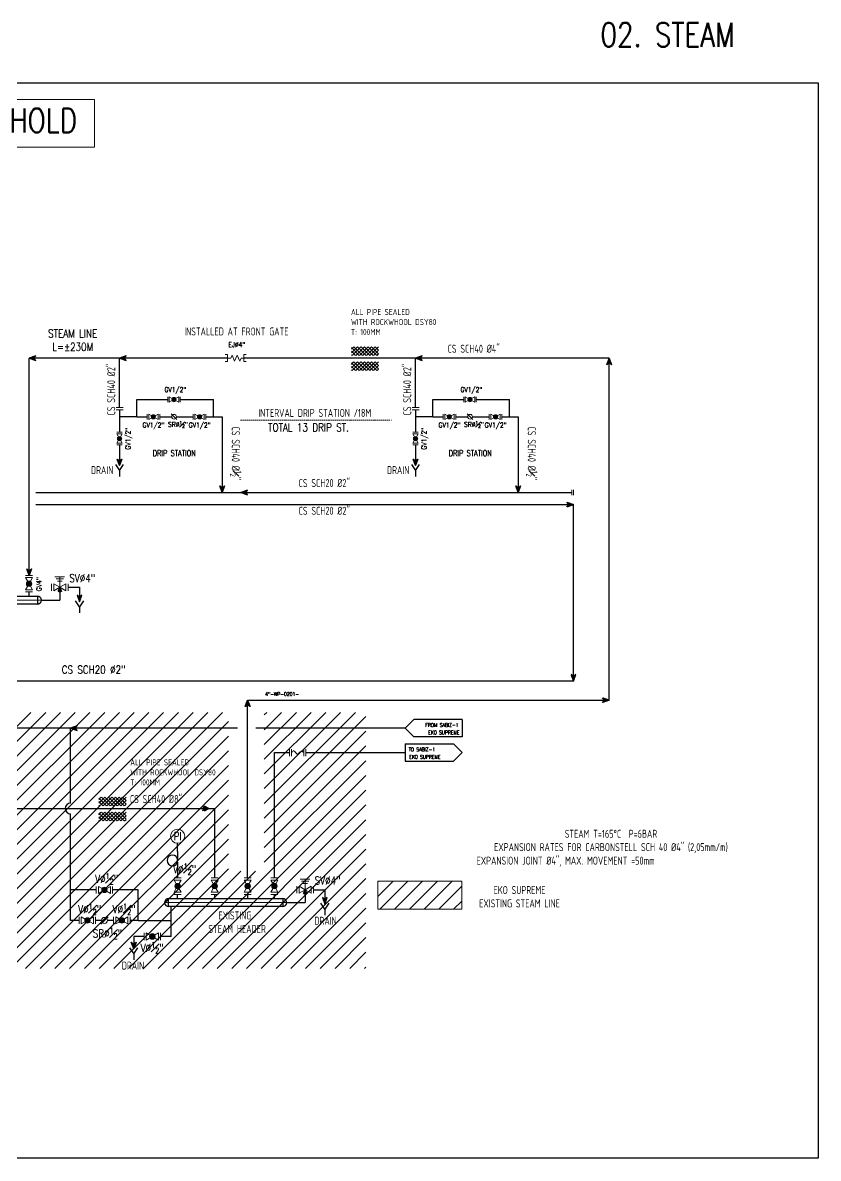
# Model space of a CAD drawing. Extents: x -29512 to 147477, y -5232 to 39709.
# Drawn here: x 138923 to 139165.3, y 8942.2 to 9288.1 of the extents above; entities that cross this region are included whole.
import ezdxf
from ezdxf.enums import TextEntityAlignment as Align

# ---------------------------------------------------------------- set-up
doc = ezdxf.new("R2010")
doc.units = 0
doc.linetypes.add('CENTER', pattern=[2, 1.25, -0.25, 0.25, -0.25])
doc.linetypes.add('DOTTED', pattern=[0.25, 0, -0.25])
doc.layers.get('0').update_dxf_attribs({"linetype": 'CONTINUOUS'})
doc.layers.get('DEFPOINTS').update_dxf_attribs({"linetype": 'CONTINUOUS'})
for name, color, linetype in [('DIMENSION', 3, 'CONTINUOUS'), ('HATCH', 4, 'CONTINUOUS'), ('PIPA', 6, 'CONTINUOUS'), ('S', 7, 'CONTINUOUS'), ('TEXT', 4, 'CONTINUOUS')]:
    doc.layers.add(name, color=color, linetype=linetype)
for name, color, linetype, lineweight in [('FITTING', 7, 'CONTINUOUS', 13), ('HAT', 8, 'CONTINUOUS', 13), ('TAG', 140, 'CONTINUOUS', 13)]:
    doc.layers.add(name, color=color, linetype=linetype, lineweight=lineweight)
doc.styles.add('ISOCP', font='isocp.shx', dxfattribs={"width": 0.8, "height": 2})
doc.styles.add('Romans100', font='romans.shx', dxfattribs={"width": 0.8, "height": 200})
doc.styles.add('Romans75', font='romans.shx', dxfattribs={"width": 0.8, "height": 150})
doc.styles.add('S25', font='SIMPLEX', dxfattribs={"width": 0.8, "height": 0.25})
doc.styles.add('S3', font='SIMPLEX', dxfattribs={"width": 0.9, "height": 0.3})
doc.styles.add('S35S', font='SIMPLEX', dxfattribs={"width": 0.5, "height": 0.35})

# ---------------------------------------------------------------- blocks, each defined once
blk = doc.blocks.new('LOSAN', base_point=(47, 38))
for p, q in [((47, 38.7), (50.9, 38.7)), ((47, 37.3), (50.9, 37.3))]:
    blk.add_line(p, q)
at = {"layer": 'S'}
for tag, p, height, style, width in [('3', (47.1, 38.1), 0.35, 'S35S', 0.5), ('4', (47.1, 37.5), 0.35, 'S35S', 0.5), ('2', (47.1, 37.5), 0.3, 'S3', 0.9), ('1', (47.1, 38.1), 0.3, 'S3', 0.9)]:
    blk.add_attdef(tag, p, '', height=height, dxfattribs=dict(at, style=style, width=width))
blk = doc.blocks.new('A$C4E6B7AA7')
at = {"layer": 'FITTING', "lineweight": 20}
for p, q in [((0, 88), (-56, 88)), ((0, -88), (0, 88)), ((0, 0), (83, 0)), ((83, 0), (115, 75)), ((115, 75), (180, -75)), ((245, 75), (180, -75)), ((245, 75), (310, -75)), ((310, -75), (342, 0)), ((342, 0), (410, 0)), ((410, -88), (410, 88)), ((466, 88), (410, 88)), ((0, -88), (-56, -88)), ((466, -88), (410, -88))]:
    blk.add_line(p, q, dxfattribs=at)

msp = doc.modelspace()

# ---------------------------------------------------------------- hatches: boundary and pattern name
h = msp.add_hatch()
h.set_pattern_fill('ANSI37', color=256, scale=0.487754, angle=90, style=0)
h.set_pattern_definition([(135, (139607.145395, 9046.91361), (-0.043111732, -0.043111732), []), (225, (139607.145395, 9046.91361), (0.043111732, -0.043111732), [])])
h.paths.add_polyline_path([(138924.9544, 9185.9522), (138926.9596, 9185.2367), (138926.3806, 9185.9522)])
h.paths.add_polyline_path([(138924.9544, 9185.9522), (138926.3806, 9185.9522), (138926.9596, 9186.6677)])
h = msp.add_hatch()
h.set_pattern_fill('ANSI37', color=256, scale=0.487754, angle=90, style=0)
h.set_pattern_definition([(135, (139634.69457, 9046.91361), (-0.043111732, -0.043111732), []), (225, (139634.69457, 9046.91361), (0.043111732, -0.043111732), [])])
h.paths.add_polyline_path([(138952.5036, 9185.9522), (138954.5087, 9185.2367), (138953.9298, 9185.9522)])
h.paths.add_polyline_path([(138952.5036, 9185.9522), (138953.9298, 9185.9522), (138954.5087, 9186.6677)])
h = msp.add_hatch()
h.set_pattern_fill('ANSI37', color=256, scale=0.487754, angle=90, style=0)
h.set_pattern_definition([(135, (139724.83715, 9046.91361), (-0.043111732, -0.043111732), []), (225, (139724.83715, 9046.91361), (0.043111732, -0.043111732), [])])
h.paths.add_polyline_path([(139042.6461, 9185.9522), (139044.6513, 9185.2367), (139044.0723, 9185.9522)])
h.paths.add_polyline_path([(139042.6461, 9185.9522), (139044.0723, 9185.9522), (139044.6513, 9186.6677)])
h = msp.add_hatch()
h.set_pattern_fill('ANSI37', color=256, scale=0.487754, angle=180, style=0)
h.set_pattern_definition([(135, (139240.62561, 8503.761174), (0.043111732, 0.043111732), []), (45, (139240.62561, 8503.761174), (0.043111732, -0.043111732), [])])
h.paths.add_polyline_path([(139101.587, 9185.9522), (139102.3025, 9183.947), (139101.587, 9184.526)])
h.paths.add_polyline_path([(139101.587, 9185.9522), (139101.587, 9184.526), (139100.8715, 9183.947)])
h = msp.add_hatch()
h.set_pattern_fill('ANSI37', color=256, scale=0.487754, style=0)
h.set_pattern_definition([(315, (138813.46498, 9835.38164), (-0.043111732, -0.043111732), []), (225, (138813.46498, 9835.38164), (-0.043111732, 0.043111732), [])])
h.paths.add_polyline_path([(138952.5036, 9153.1906), (138951.7881, 9155.1958), (138952.5036, 9154.6168)])
h.paths.add_polyline_path([(138952.5036, 9153.1906), (138952.5036, 9154.6168), (138953.2191, 9155.1958)])
h = msp.add_hatch()
h.set_pattern_fill('ANSI37', color=256, scale=0.487754, style=0)
h.set_pattern_definition([(315, (138903.607564, 9835.38164), (-0.043111732, -0.043111732), []), (225, (138903.607564, 9835.38164), (-0.043111732, 0.043111732), [])])
h.paths.add_polyline_path([(139042.6461, 9153.1906), (139041.9306, 9155.1958), (139042.6461, 9154.6168)])
h.paths.add_polyline_path([(139042.6461, 9153.1906), (139042.6461, 9154.6168), (139043.3616, 9155.1958)])
h = msp.add_hatch()
h.set_pattern_fill('ANSI37', color=256, scale=0.487754, style=0)
h.set_pattern_definition([(315, (138844.7096, 9827.22511), (-0.043111732, -0.043111732), []), (225, (138844.7096, 9827.22511), (-0.043111732, 0.043111732), [])])
h.paths.add_polyline_path([(138983.7482, 9145.0341), (138983.0327, 9147.0393), (138983.7482, 9146.4603)])
h.paths.add_polyline_path([(138983.7482, 9145.0341), (138983.7482, 9146.4603), (138984.4637, 9147.0393)])
h = msp.add_hatch()
h.set_pattern_fill('ANSI37', color=256, scale=0.487754, style=0)
h.set_pattern_definition([(315, (138934.85218, 9827.22511), (-0.043111732, -0.043111732), []), (225, (138934.85218, 9827.22511), (-0.043111732, 0.043111732), [])])
h.paths.add_polyline_path([(139073.8908, 9145.0341), (139073.1753, 9147.0393), (139073.8908, 9146.4603)])
h.paths.add_polyline_path([(139073.8908, 9145.0341), (139073.8908, 9146.4603), (139074.6063, 9147.0393)])
h = msp.add_hatch()
h.set_pattern_fill('ANSI37', color=256, scale=0.487754, angle=90, style=0)
h.set_pattern_definition([(135, (139671.66458, 9005.995525), (-0.043111732, -0.043111732), []), (225, (139671.66458, 9005.995525), (0.043111732, -0.043111732), [])])
h.paths.add_polyline_path([(138989.4736, 9145.0341), (138991.4788, 9144.3186), (138990.8998, 9145.0341)])
h.paths.add_polyline_path([(138989.4736, 9145.0341), (138990.8998, 9145.0341), (138991.4788, 9145.7496)])
h = msp.add_hatch()
h.set_pattern_fill('ANSI37', color=256, scale=0.487754, angle=90, style=0)
h.set_pattern_definition([(45, (138408.52698, 9002.27999), (0.043111732, -0.043111732), []), (315, (138408.52698, 9002.27999), (-0.043111732, -0.043111732), [])])
h.paths.add_polyline_path([(139090.718, 9141.3186), (139088.7128, 9140.6031), (139089.2918, 9141.3186)])
h.paths.add_polyline_path([(139090.718, 9141.3186), (139089.2918, 9141.3186), (139088.7128, 9142.0341)])
h = msp.add_hatch()
h.set_pattern_fill('ANSI37', color=256, scale=0.487754, style=0)
h.set_pattern_definition([(315, (138785.91581, 9801.90592), (-0.043111732, -0.043111732), []), (225, (138785.91581, 9801.90592), (-0.043111732, 0.043111732), [])])
h.paths.add_polyline_path([(138924.9544, 9119.7149), (138924.2389, 9121.7201), (138924.9544, 9121.1411)])
h.paths.add_polyline_path([(138924.9544, 9119.7149), (138924.9544, 9121.1411), (138925.6699, 9121.7201)])
h = msp.add_hatch()
h.set_pattern_fill('ANSI31', color=256, scale=0.012194, style=0)
h.set_pattern_definition([(45, (138031.3111383, 8712.5068876), (-0.0010777932963, 0.0010777932963), [])])
h.paths.add_polyline_path([(138934.2986, 9116.1248), (138933.7526, 9114.8497), (138934.2986, 9114.8497)])
h.paths.add_polyline_path([(138934.2986, 9116.1248), (138934.2986, 9114.8497), (138934.8446, 9114.8497)])
h = msp.add_hatch()
h.set_pattern_fill('ANSI37', color=256, scale=0.487754, angle=180, style=0)
h.set_pattern_definition([(225, (139079.346316, 9793.90931), (0.043111732, -0.043111732), []), (315, (139079.346316, 9793.90931), (0.043111732, 0.043111732), [])])
h.paths.add_polyline_path([(138940.3077, 9111.7183), (138941.0232, 9113.7235), (138940.3077, 9113.1445)])
h.paths.add_polyline_path([(138940.3077, 9111.7183), (138940.3077, 9113.1445), (138939.5922, 9113.7235)])
h = msp.add_hatch()
h.set_pattern_fill('ANSI37', color=256, scale=0.487754, angle=180, style=0)
h.set_pattern_definition([(225, (139229.756566, 9769.71971), (0.043111732, -0.043111732), []), (315, (139229.756566, 9769.71971), (0.043111732, 0.043111732), [])])
h.paths.add_polyline_path([(139090.718, 9087.5287), (139091.4335, 9089.5339), (139090.718, 9088.9549)])
h.paths.add_polyline_path([(139090.718, 9087.5287), (139090.718, 9088.9549), (139090.0025, 9089.5339)])
h = msp.add_hatch()
h.set_pattern_fill('ANSI37', color=256, scale=0.487754, angle=180, style=0)
h.set_pattern_definition([(135, (139130.54313, 8399.57955), (0.043111732, 0.043111732), []), (45, (139130.54313, 8399.57955), (0.043111732, -0.043111732), [])])
h.paths.add_polyline_path([(138991.5046, 9081.7706), (138992.2201, 9079.7654), (138991.5046, 9080.3444)])
h.paths.add_polyline_path([(138991.5046, 9081.7706), (138991.5046, 9080.3444), (138990.789, 9079.7654)])
h = msp.add_hatch()
h.set_pattern_fill('ANSI37', color=256, scale=0.487754, angle=90, style=0)
h.set_pattern_definition([(45, (138419.396023, 8942.731986), (0.043111732, -0.043111732), []), (315, (138419.396023, 8942.731986), (-0.043111732, -0.043111732), [])])
h.paths.add_polyline_path([(139101.587, 9081.7706), (139099.5818, 9081.0551), (139100.1608, 9081.7706)])
h.paths.add_polyline_path([(139101.587, 9081.7706), (139100.1608, 9081.7706), (139099.5818, 9082.4861)])
h = msp.add_hatch()
h.set_pattern_fill('ANSI37', color=256, scale=0.487754, angle=90, style=0)
h.set_pattern_definition([(135, (139619.767076, 8934.178233), (-0.043111732, -0.043111732), []), (225, (139619.767076, 8934.178233), (0.043111732, -0.043111732), [])])
h.paths.add_polyline_path([(138937.5761, 9073.2168), (138939.5813, 9072.5013), (138939.0023, 9073.2168)])
h.paths.add_polyline_path([(138937.5761, 9073.2168), (138939.0023, 9073.2168), (138939.5813, 9073.9323)])
h = msp.add_hatch()
h.set_pattern_fill('ANSI37', color=256, scale=0.487754, angle=270, style=0)
h.set_pattern_definition([(315, (138297.475943, 9187.78113), (0.043111732, 0.043111732), []), (45, (138297.475943, 9187.78113), (-0.043111732, 0.043111732), [])])
h.paths.add_polyline_path([(138979.667, 9048.7426), (138977.6618, 9049.4581), (138978.2407, 9048.7426)])
h.paths.add_polyline_path([(138979.667, 9048.7426), (138978.2407, 9048.7426), (138977.6618, 9048.027)])
h = msp.add_hatch()
h.set_pattern_fill('ANSI31', color=256, scale=0.012194, style=0)
h.set_pattern_definition([(45, (138106.0194822, 8620.3887825), (-0.0010777932963, 0.0010777932963), [])])
h.paths.add_polyline_path([(139009.0069, 9024.0067), (139008.4609, 9022.7316), (139009.0069, 9022.7316)])
h.paths.add_polyline_path([(139009.0069, 9024.0067), (139009.0069, 9022.7316), (139009.5529, 9022.7316)])
h = msp.add_hatch()
h.set_pattern_fill('ANSI37', color=256, scale=0.487754, angle=180, style=0)
h.set_pattern_definition([(225, (139154.05466, 9701.79121), (0.043111732, -0.043111732), []), (315, (139154.05466, 9701.79121), (0.043111732, 0.043111732), [])])
h.paths.add_polyline_path([(139015.0161, 9019.6002), (139015.7316, 9021.6054), (139015.0161, 9021.0264)])
h.paths.add_polyline_path([(139015.0161, 9019.6002), (139015.0161, 9021.0264), (139014.3006, 9021.6054)])
h = msp.add_hatch()
h.set_pattern_fill('ANSI37', color=256, scale=0.487754, angle=180, style=0)
h.set_pattern_definition([(315, (138817.75435, 9688.198755), (-0.043111732, -0.043111732), []), (225, (138817.75435, 9688.198755), (-0.043111732, 0.043111732), [])])
h.paths.add_polyline_path([(138956.7929, 9006.0077), (138956.0774, 9008.0129), (138956.7929, 9007.434)])
h.paths.add_polyline_path([(138956.7929, 9006.0077), (138956.7929, 9007.434), (138957.5084, 9008.0129)])
at = {"layer": 'FITTING', "linetype": 'ByBlock', "lineweight": 5, "ltscale": 0.5}
h = msp.add_hatch(dxfattribs=at)
h.set_pattern_fill('ANSI31', color=252, style=0)
h.set_pattern_definition([(45, (-3774.2372, 0), (-2.24506403, 2.24506403), [])])
h.paths.add_polyline_path([(138747.1418, 9086.8659), (138747.1418, 9041.0858), (138799.8707, 9041.0858), (138799.8707, 9000.0064), (139027.5222, 9000.0064), (139027.5222, 9057.2542), (139027.5222, 9078.0301), (138996.5693, 9078.0301), (138996.5693, 9029.6818), (138985.6379, 9029.6818), (138985.6379, 9078.0301), (138813.9744, 9078.0301), (138813.9744, 9070.2784), (138804.1002, 9070.2784), (138804.1002, 9086.8659)])
h = msp.add_hatch(dxfattribs=at)
h.set_pattern_fill('ANSI31', color=252, style=0)
h.set_pattern_definition([(45, (-3788.719, 16.8393), (-2.24506403, 2.24506403), [])])
h.paths.add_polyline_path([(139031.1663, 9026.5734), (139031.1663, 9018.0409), (139056.7387, 9018.0409), (139056.7387, 9026.5734)])
at = {"layer": 'HATCH'}
h = msp.add_hatch(dxfattribs=at)
h.set_pattern_fill('ANSI37', color=256, scale=6.09692, angle=360, style=0)
h.set_pattern_definition([(45, (137027.2489, 8447.3757), (-0.53889665, 0.53889665), []), (135, (137027.2489, 8447.3757), (-0.53889665, -0.53889665), [])])
h.paths.add_polyline_path([(139031.3904, 9189.4218), (139023.0785, 9189.4218), (139023.0785, 9186.7825), (139031.3904, 9186.7825)])
h = msp.add_hatch(dxfattribs=at)
h.set_pattern_fill('ANSI37', color=256, scale=6.09692, angle=360, style=0)
h.set_pattern_definition([(45, (137027.2489, 8442.7412), (-0.53889665, 0.53889665), []), (135, (137027.2489, 8442.7412), (-0.53889665, -0.53889665), [])])
h.paths.add_polyline_path([(139031.3904, 9184.7873), (139023.0785, 9184.7873), (139023.0785, 9182.148), (139031.3904, 9182.148)])
h = msp.add_hatch(dxfattribs=at)
h.set_pattern_fill('ANSI37', color=256, scale=6.09692, angle=360, style=0)
h.set_pattern_definition([(45, (136950.34215, 8310.1661), (-0.53889665, 0.53889665), []), (135, (136950.34215, 8310.1661), (-0.53889665, -0.53889665), [])])
h.paths.add_polyline_path([(138954.4837, 9052.2121), (138946.1718, 9052.2121), (138946.1718, 9049.5728), (138954.4837, 9049.5728)])
h = msp.add_hatch(dxfattribs=at)
h.set_pattern_fill('ANSI37', color=256, scale=6.09692, angle=360, style=0)
h.set_pattern_definition([(45, (136950.34215, 8305.5316), (-0.53889665, 0.53889665), []), (135, (136950.34215, 8305.5316), (-0.53889665, -0.53889665), [])])
h.paths.add_polyline_path([(138954.4837, 9047.5777), (138946.1718, 9047.5777), (138946.1718, 9044.9384), (138954.4837, 9044.9384)])
at = {"layer": 'PIPA'}
h = msp.add_hatch(color=0, dxfattribs=at)
edge = h.paths.add_edge_path()
edge.add_arc((138969.0718, 9173.3104), 0.6427, -180, 180, ccw=False)
h = msp.add_hatch(color=0, dxfattribs=at)
edge = h.paths.add_edge_path()
edge.add_arc((139059.2143, 9173.3104), 0.6427, -180, 180, ccw=False)
h = msp.add_hatch(color=0, dxfattribs=at)
edge = h.paths.add_edge_path()
edge.add_arc((138962.7892, 9168.0736), 0.6427, -180, 180, ccw=False)
h = msp.add_hatch(color=0, dxfattribs=at)
edge = h.paths.add_edge_path()
edge.add_arc((138976.8625, 9168.0736), 0.6427, -180, 180, ccw=False)
h = msp.add_hatch(color=0, dxfattribs=at)
edge = h.paths.add_edge_path()
edge.add_arc((139052.9318, 9168.0736), 0.6427, -180, 180, ccw=False)
h = msp.add_hatch(color=0, dxfattribs=at)
edge = h.paths.add_edge_path()
edge.add_arc((139067.0051, 9168.0736), 0.6427, -180, 180, ccw=False)
h = msp.add_hatch(color=0, dxfattribs=at)
edge = h.paths.add_edge_path()
edge.add_arc((138952.5036, 9161.4186), 0.6427, -90, 270, ccw=False)
h = msp.add_hatch(color=0, dxfattribs=at)
edge = h.paths.add_edge_path()
edge.add_arc((139042.6461, 9161.4186), 0.6427, -90, 270, ccw=False)
h = msp.add_hatch(color=0, dxfattribs=at)
edge = h.paths.add_edge_path()
edge.add_arc((138924.9544, 9117.2119), 0.8369, 0, 360)
h = msp.add_hatch(color=0, dxfattribs=at)
edge = h.paths.add_edge_path()
edge.add_arc((138970.1831, 9025.0938), 0.8369, 0, 360)
h = msp.add_hatch(color=0, dxfattribs=at)
edge = h.paths.add_edge_path()
edge.add_arc((138981.4521, 9025.0938), 0.8369, 0, 360)
h = msp.add_hatch(color=0, dxfattribs=at)
edge = h.paths.add_edge_path()
edge.add_arc((138991.5046, 9025.0938), 0.8369, 0, 360)
h = msp.add_hatch(color=0, dxfattribs=at)
edge = h.paths.add_edge_path()
edge.add_arc((138999.6627, 9025.0938), 0.8369, 0, 360)
h = msp.add_hatch(color=0, dxfattribs=at)
edge = h.paths.add_edge_path()
edge.add_arc((138947.8919, 9023.9477), 0.8369, 0, 360)
h = msp.add_hatch(color=0, dxfattribs=at)
edge = h.paths.add_edge_path()
edge.add_arc((138942.7106, 9014.6307), 0.8369, 0, 360)
h = msp.add_hatch(color=0, dxfattribs=at)
edge = h.paths.add_edge_path()
edge.add_arc((138953.1796, 9014.6307), 0.8369, 0, 360)
h = msp.add_hatch(color=0, dxfattribs=at)
edge = h.paths.add_edge_path()
edge.add_arc((138962.4722, 9009.7526), 0.8369, 0, 360)

# ---------------------------------------------------------------- linework, layer by layer
for p, q in [((138934.2986, 9116.1248), (138933.7526, 9114.8497)), ((138934.2986, 9116.1248), (138934.2986, 9112.2003)), ((138934.2986, 9116.1248), (138934.8446, 9114.8497)), ((138936.8015, 9116.1248), (138940.3077, 9116.1248)), ((138940.3077, 9116.1248), (138940.3077, 9111.7183)), ((138934.8446, 9114.8497), (138933.7526, 9114.8497)), ((138928.694, 9112.2003), (138934.2986, 9112.2003)), ((139042.1019, 9075.8651), (139039.4536, 9073.2168)), ((139056.8568, 9075.8651), (139056.8568, 9070.5685)), ((139039.4536, 9073.2168), (139042.1019, 9070.5685)), ((139039.4536, 9068.4419), (139039.4536, 9063.1453)), ((139054.2085, 9068.4419), (139056.8568, 9065.7936)), ((139056.8568, 9065.7936), (139054.2085, 9063.1453)), ((139009.0069, 9024.0067), (139008.4609, 9022.7316)), ((139009.5529, 9022.7316), (139008.4609, 9022.7316)), ((139009.0069, 9024.0067), (139009.0069, 9020.0822)), ((139009.0069, 9024.0067), (139009.5529, 9022.7316)), ((139011.5099, 9024.0067), (139015.0161, 9024.0067)), ((139015.0161, 9024.0067), (139015.0161, 9019.6002)), ((139003.4023, 9020.0822), (139009.0069, 9020.0822))]:
    msp.add_line(p, q)
at = {"color": 8, "linetype": 'CENTER', "lineweight": 9, "ltscale": 100}
for p, q in [((138891.515, 9112.2003), (138928.694, 9112.2003)), ((138966.2233, 9020.0822), (139003.4023, 9020.0822))]:
    msp.add_line(p, q, dxfattribs=at)
for points in [[(138926.9596, 9186.6677), (138924.9544, 9185.9522), (138926.9596, 9185.2367), (138926.3806, 9185.9522), (138926.9596, 9186.6677)], [(138954.5087, 9186.6677), (138952.5036, 9185.9522), (138954.5087, 9185.2367), (138953.9298, 9185.9522), (138954.5087, 9186.6677)], [(139044.6513, 9186.6677), (139042.6461, 9185.9522), (139044.6513, 9185.2367), (139044.0723, 9185.9522), (139044.6513, 9186.6677)], [(139100.8715, 9183.947), (139101.587, 9185.9522), (139102.3025, 9183.947), (139101.587, 9184.526), (139100.8715, 9183.947)], [(138953.2191, 9155.1958), (138952.5036, 9153.1906), (138951.7881, 9155.1958), (138952.5036, 9154.6168), (138953.2191, 9155.1958)], [(139043.3616, 9155.1958), (139042.6461, 9153.1906), (139041.9306, 9155.1958), (139042.6461, 9154.6168), (139043.3616, 9155.1958)], [(138984.4637, 9147.0393), (138983.7482, 9145.0341), (138983.0327, 9147.0393), (138983.7482, 9146.4603), (138984.4637, 9147.0393)], [(139074.6063, 9147.0393), (139073.8908, 9145.0341), (139073.1753, 9147.0393), (139073.8908, 9146.4603), (139074.6063, 9147.0393)], [(138991.4788, 9145.7496), (138989.4736, 9145.0341), (138991.4788, 9144.3186), (138990.8998, 9145.0341), (138991.4788, 9145.7496)], [(139088.7128, 9142.0341), (139090.718, 9141.3186), (139088.7128, 9140.6031), (139089.2918, 9141.3186), (139088.7128, 9142.0341)], [(138925.6699, 9121.7201), (138924.9544, 9119.7149), (138924.2389, 9121.7201), (138924.9544, 9121.1411), (138925.6699, 9121.7201)], [(138939.5922, 9113.7235), (138940.3077, 9111.7183), (138941.0232, 9113.7235), (138940.3077, 9113.1445), (138939.5922, 9113.7235)], [(139090.0025, 9089.5339), (139090.718, 9087.5287), (139091.4335, 9089.5339), (139090.718, 9088.9549), (139090.0025, 9089.5339)], [(138990.789, 9079.7654), (138991.5046, 9081.7706), (138992.2201, 9079.7654), (138991.5046, 9080.3444), (138990.789, 9079.7654)], [(139099.5818, 9082.4861), (139101.587, 9081.7706), (139099.5818, 9081.0551), (139100.1608, 9081.7706), (139099.5818, 9082.4861)], [(138939.5813, 9073.9323), (138937.5761, 9073.2168), (138939.5813, 9072.5013), (138939.0023, 9073.2168), (138939.5813, 9073.9323)], [(138978.3377, 9048.027), (138979.667, 9048.7426), (138978.3377, 9049.4581), (138978.2407, 9048.7426), (138978.3377, 9048.027)], [(139014.3006, 9021.6054), (139015.0161, 9019.6002), (139015.7316, 9021.6054), (139015.0161, 9021.0264), (139014.3006, 9021.6054)], [(138957.5084, 9008.0129), (138956.7929, 9006.0077), (138956.0774, 9008.0129), (138956.7929, 9007.434), (138957.5084, 9008.0129)]]:
    msp.add_lwpolyline(points)
at = {"layer": 'DIMENSION', "color": 1}
for p, q in [((138970.1831, 9035.6887), (138970.1831, 9033.4528)), ((138970.1831, 9032.3684), (138970.1831, 9027.5968))]:
    msp.add_line(p, q, dxfattribs=at)
at = {"layer": 'DIMENSION', "color": 6, "linetype": 'ByBlock', "ltscale": 0.5}
msp.add_lwpolyline([(139165.2769, 8942.1804), (138730.1652, 8942.1804), (138730.1652, 9269.828), (139165.2769, 9269.828)], close=True, dxfattribs=at)
at = {"layer": 'DIMENSION', "color": 1}
for centre, radius, start, end in [((138968.6192, 9032.9106), 1.6552, 45.949534, 314.050466), ((138966.9743, 9032.5183), 3.2123, 357.326599, 29.50259), ((138966.9743, 9033.3029), 3.2123, 330.49741, 2.673401)]:
    msp.add_arc(centre, radius, start, end, dxfattribs=at)
at = {"layer": 'FITTING'}
for p, q in [((138967.1494, 9172.4861), (138967.1494, 9174.1347)), ((138970.9941, 9172.4861), (138970.9941, 9174.1347)), ((139057.292, 9172.4861), (139057.292, 9174.1347)), ((139061.1367, 9172.4861), (139061.1367, 9174.1347)), ((138951.4303, 9170.8548), (138953.5768, 9170.8548)), ((138951.4303, 9170.2107), (138953.5768, 9170.2107)), ((138960.8669, 9167.2493), (138960.8669, 9168.8979)), ((138964.7116, 9167.2493), (138964.7116, 9168.8979)), ((138974.9401, 9167.2493), (138974.9401, 9168.8979)), ((138978.7849, 9167.2493), (138978.7849, 9168.8979)), ((139041.5729, 9170.8548), (139043.7194, 9170.8548)), ((139041.5729, 9170.2107), (139043.7194, 9170.2107)), ((139051.0094, 9167.2493), (139051.0094, 9168.8979)), ((139054.8541, 9167.2493), (139054.8541, 9168.8979)), ((139065.0827, 9167.2493), (139065.0827, 9168.8979)), ((139068.9274, 9167.2493), (139068.9274, 9168.8979)), ((138953.3279, 9163.3409), (138951.6793, 9163.3409)), ((139043.4704, 9163.3409), (139041.8218, 9163.3409)), ((138953.3279, 9159.4962), (138951.6793, 9159.4962)), ((139043.4704, 9159.4962), (139041.8218, 9159.4962)), ((139090.718, 9144.2098), (139090.718, 9145.8584)), ((138923.8811, 9119.7149), (138926.0276, 9119.7149)), ((138932.8198, 9119.3444), (138935.7773, 9119.3444)), ((138934.2986, 9116.1248), (138934.2986, 9119.3444)), ((138931.7956, 9115.0515), (138931.7956, 9117.1981)), ((138933.1895, 9118.7453), (138935.4076, 9118.7453)), ((138933.5592, 9118.0405), (138935.0379, 9118.0405)), ((138936.8015, 9115.0515), (138936.8015, 9117.1981)), ((138923.8811, 9114.709), (138926.0276, 9114.709)), ((139004.245, 9066.8669), (139004.245, 9064.7203)), ((139004.889, 9066.8669), (139004.889, 9064.7203)), ((139008.6069, 9066.8669), (139008.6069, 9064.7203)), ((139009.2509, 9066.8669), (139009.2509, 9064.7203)), ((138969.1098, 9027.5968), (138971.2563, 9027.5968)), ((138980.3789, 9027.5968), (138982.5254, 9027.5968)), ((138990.4313, 9027.5968), (138992.5778, 9027.5968)), ((138998.5895, 9027.5968), (139000.736, 9027.5968)), ((139007.5282, 9027.2263), (139010.4856, 9027.2263)), ((139007.8979, 9026.6272), (139010.116, 9026.6272)), ((139008.2675, 9025.9224), (139009.7463, 9025.9224)), ((139009.0069, 9024.0067), (139009.0069, 9027.2263)), ((138945.3889, 9022.8744), (138945.3889, 9025.021)), ((138950.3948, 9022.8744), (138950.3948, 9025.021)), ((138969.1098, 9022.5909), (138971.2563, 9022.5909)), ((138980.3789, 9022.5909), (138982.5254, 9022.5909)), ((138990.4313, 9022.5909), (138992.5778, 9022.5909)), ((138998.5895, 9022.5909), (139000.736, 9022.5909)), ((139006.5039, 9022.9334), (139006.5039, 9025.08)), ((139011.5099, 9022.9334), (139011.5099, 9025.08)), ((138940.2076, 9013.5574), (138940.2076, 9015.704)), ((138945.2135, 9013.5574), (138945.2135, 9015.704)), ((138950.6767, 9013.5574), (138950.6767, 9015.704)), ((138955.6826, 9013.5574), (138955.6826, 9015.704)), ((138959.9693, 9008.6794), (138959.9693, 9010.8259)), ((138964.9752, 9008.6794), (138964.9752, 9010.8259))]:
    msp.add_line(p, q, dxfattribs=at)
at = {"layer": 'FITTING', "lineweight": 13}
for p, q in [((138968.241, 9168.9453), (138969.9843, 9167.2019)), ((139058.3835, 9168.9453), (139060.1269, 9167.2019)), ((138949.0268, 9015.7657), (138946.7569, 9013.4957))]:
    msp.add_line(p, q, dxfattribs=at)
at = {"layer": 'FITTING', "linetype": 'DOTTED', "ltscale": 2}
msp.add_line((138989.5783, 9167.0614), (139035.4563, 9167.0614), dxfattribs=at)
at = {"layer": 'FITTING', "linetype": 'ByBlock', "ltscale": 0.5}
msp.add_lwpolyline([(138912.7922, 9264.7286), (138912.7922, 9250.2431), (138944.9018, 9250.2431), (138944.9018, 9264.7286)], close=True, dxfattribs=at)
at = {"layer": 'FITTING'}
for points in [[(138969.0718, 9173.3104), (138967.644, 9172.4861), (138967.644, 9174.1347)], [(138969.0718, 9173.3104), (138970.4995, 9172.4861), (138970.4995, 9174.1347)], [(139059.2143, 9173.3104), (139057.7866, 9172.4861), (139057.7866, 9174.1347)], [(139059.2143, 9173.3104), (139060.6421, 9172.4861), (139060.6421, 9174.1347)], [(138962.7892, 9168.0736), (138961.3615, 9167.2493), (138961.3615, 9168.8979)], [(138962.7892, 9168.0736), (138964.2169, 9167.2493), (138964.2169, 9168.8979)], [(138976.8625, 9168.0736), (138975.4348, 9167.2493), (138975.4348, 9168.8979)], [(138976.8625, 9168.0736), (138978.2902, 9167.2493), (138978.2902, 9168.8979)], [(139052.9318, 9168.0736), (139051.5041, 9167.2493), (139051.5041, 9168.8979)], [(139052.9318, 9168.0736), (139054.3595, 9167.2493), (139054.3595, 9168.8979)], [(139067.0051, 9168.0736), (139065.5774, 9167.2493), (139065.5774, 9168.8979)], [(139067.0051, 9168.0736), (139068.4328, 9167.2493), (139068.4328, 9168.8979)], [(138952.5036, 9161.4186), (138953.3279, 9162.8463), (138951.6793, 9162.8463)], [(138952.5036, 9161.4186), (138953.3279, 9159.9908), (138951.6793, 9159.9908)], [(139042.6461, 9161.4186), (139043.4704, 9162.8463), (139041.8218, 9162.8463)], [(139042.6461, 9161.4186), (139043.4704, 9159.9908), (139041.8218, 9159.9908)], [(138924.9544, 9117.2119), (138923.8811, 9119.0709), (138926.0276, 9119.0709)], [(138924.9544, 9117.2119), (138923.8811, 9115.353), (138926.0276, 9115.353)], [(138934.2986, 9116.1248), (138932.4396, 9115.0515), (138932.4396, 9117.1981)], [(138934.2986, 9116.1248), (138936.1575, 9115.0515), (138936.1575, 9117.1981)], [(138970.1831, 9025.0938), (138969.1098, 9026.9528), (138971.2563, 9026.9528)], [(138981.4521, 9025.0938), (138980.3789, 9026.9528), (138982.5254, 9026.9528)], [(138991.5046, 9025.0938), (138990.4313, 9026.9528), (138992.5778, 9026.9528)], [(138999.6627, 9025.0938), (138998.5895, 9026.9528), (139000.736, 9026.9528)], [(138947.8919, 9023.9477), (138946.0329, 9022.8744), (138946.0329, 9025.021)], [(138947.8919, 9023.9477), (138949.7508, 9022.8744), (138949.7508, 9025.021)], [(138970.1831, 9025.0938), (138969.1098, 9023.2349), (138971.2563, 9023.2349)], [(138981.4521, 9025.0938), (138980.3789, 9023.2349), (138982.5254, 9023.2349)], [(138991.5046, 9025.0938), (138990.4313, 9023.2349), (138992.5778, 9023.2349)], [(138999.6627, 9025.0938), (138998.5895, 9023.2349), (139000.736, 9023.2349)], [(139009.0069, 9024.0067), (139007.148, 9022.9334), (139007.148, 9025.08)], [(139009.0069, 9024.0067), (139010.8658, 9022.9334), (139010.8658, 9025.08)], [(138942.7106, 9014.6307), (138940.8516, 9013.5574), (138940.8516, 9015.704)], [(138942.7106, 9014.6307), (138944.5695, 9013.5574), (138944.5695, 9015.704)], [(138953.1796, 9014.6307), (138951.3207, 9013.5574), (138951.3207, 9015.704)], [(138953.1796, 9014.6307), (138955.0386, 9013.5574), (138955.0386, 9015.704)], [(138962.4722, 9009.7526), (138960.6133, 9008.6794), (138960.6133, 9010.8259)], [(138962.4722, 9009.7526), (138964.3312, 9008.6794), (138964.3312, 9010.8259)]]:
    msp.add_lwpolyline(points, close=True, dxfattribs=at)
msp.add_lwpolyline([(139090.2234, 9144.2098), (139090.2234, 9145.8584)], dxfattribs=at)
at = {"layer": 'FITTING', "color": 252, "linetype": 'ByBlock', "lineweight": 5, "ltscale": 0.5, "flags": 128}
msp.add_lwpolyline([(139031.1663, 9026.5734), (139031.1663, 9018.0409), (139056.7387, 9018.0409), (139056.7387, 9026.5734)], close=True, dxfattribs=at)
at = {"layer": 'FITTING'}
for centre, radius in [((138969.0718, 9173.3104), 0.6427), ((139059.2143, 9173.3104), 0.6427), ((138962.7892, 9168.0736), 0.6427), ((138969.1015, 9168.0848), 0.7125), ((138976.8625, 9168.0736), 0.6427), ((139052.9318, 9168.0736), 0.6427), ((139059.2441, 9168.0848), 0.7125), ((139067.0051, 9168.0736), 0.6427), ((138952.5036, 9161.4186), 0.6427), ((139042.6461, 9161.4186), 0.6427), ((138924.9544, 9117.2119), 0.8369), ((138970.1831, 9025.0938), 0.8369), ((138981.4521, 9025.0938), 0.8369), ((138991.5046, 9025.0938), 0.8369), ((138999.6627, 9025.0938), 0.8369), ((138947.8919, 9023.9477), 0.8369), ((138942.7106, 9014.6307), 0.8369), ((138947.9064, 9014.6452), 0.9277), ((138953.1796, 9014.6307), 0.8369), ((138962.4722, 9009.7526), 0.8369)]:
    msp.add_circle(centre, radius, dxfattribs=at)
msp.add_spline([(139004.889, 9065.7936), (139005.5792, 9066.2878), (139006.5885, 9065.3344), (139007.8645, 9066.1688), (139008.6069, 9065.7936)], degree=3, dxfattribs=at)
at = {"layer": 'HAT'}
msp.add_circle((138970.1831, 9040.2937), 2.1604, dxfattribs=at)
at = {"layer": 'PIPA'}
for p, q in [((138924.9544, 9119.7149), (138924.9544, 9185.9522)), ((138985.345, 9185.9522), (138924.9544, 9185.9522)), ((139101.587, 9185.9522), (138990.3457, 9185.9522)), ((139101.587, 9081.7706), (139101.587, 9185.9522)), ((138952.5036, 9151.6965), (138952.5036, 9149.8675)), ((139042.6461, 9151.6965), (139042.6461, 9149.8675)), ((138924.9544, 9113.4055), (138924.9544, 9114.709)), ((138940.3077, 9110.2241), (138940.3077, 9108.3952)), ((138991.5046, 9027.5968), (138991.5046, 9081.7706)), ((138991.5046, 9081.7706), (139101.587, 9081.7706)), ((138999.6627, 9027.5968), (138999.6627, 9065.7936)), ((138999.6627, 9065.7936), (139004.245, 9065.7936)), ((139009.2509, 9065.7936), (139039.4536, 9065.7936)), ((138914.9931, 9048.7426), (138981.4521, 9048.7426)), ((138981.4521, 9048.7426), (138981.4521, 9027.5968)), ((138970.1831, 9021.2874), (138970.1831, 9022.5909)), ((138981.4521, 9022.5909), (138981.4521, 9021.2874)), ((138991.5046, 9022.5909), (138991.5046, 9021.2874)), ((138999.6627, 9021.2874), (138999.6627, 9022.5909)), ((139015.0161, 9018.106), (139015.0161, 9016.2771)), ((138956.7929, 9004.5136), (138956.7929, 9002.6846))]:
    msp.add_line(p, q, dxfattribs=at)
at = {"layer": 'PIPA', "color": 3}
for p, q in [((138952.5036, 9170.8548), (138952.5036, 9185.9522)), ((139042.6461, 9170.8548), (139042.6461, 9185.9522)), ((138957.7926, 9173.3104), (138967.1494, 9173.3104)), ((138957.7926, 9168.0736), (138957.7926, 9173.3104)), ((138970.9941, 9173.3104), (138981.096, 9173.3104)), ((138981.096, 9168.0736), (138981.096, 9173.3104)), ((139047.9352, 9168.0736), (139047.9352, 9173.3104)), ((139047.9352, 9173.3104), (139057.292, 9173.3104)), ((139061.1367, 9173.3104), (139071.2385, 9173.3104)), ((139071.2385, 9168.0736), (139071.2385, 9173.3104)), ((138952.5036, 9170.2107), (138952.5036, 9163.3409)), ((138957.7926, 9168.0736), (138952.5036, 9168.0736)), ((138957.7926, 9168.0736), (138960.8669, 9168.0736)), ((138964.7116, 9168.0736), (138968.389, 9168.0736)), ((138969.814, 9168.077), (138974.9401, 9168.0736)), ((138978.7849, 9168.0736), (138983.7482, 9168.0736)), ((138983.7482, 9168.0736), (138983.7482, 9145.0341)), ((139042.6461, 9170.2107), (139042.6461, 9163.3409)), ((139047.9352, 9168.0736), (139042.6461, 9168.0736)), ((139047.9352, 9168.0736), (139051.0094, 9168.0736)), ((139054.8541, 9168.0736), (139058.5316, 9168.0736)), ((139059.9566, 9168.077), (139065.0827, 9168.0736)), ((139068.9274, 9168.0736), (139073.8908, 9168.0736)), ((139073.8908, 9168.0736), (139073.8908, 9145.0341)), ((138952.5036, 9159.4962), (138952.5036, 9154.6168)), ((139042.6461, 9159.4962), (139042.6461, 9154.6168)), ((138927.0324, 9145.0341), (139090.2234, 9145.0341)), ((138927.0324, 9141.3186), (139090.718, 9141.3186)), ((139090.718, 9087.5287), (139090.718, 9141.3186)), ((139090.718, 9087.5287), (138810.9885, 9087.5287)), ((138988.4453, 9073.2168), (138815.9857, 9073.2168)), ((138937.5761, 9050.3876), (138937.5761, 9073.2168)), ((139039.4536, 9073.2168), (138993.9797, 9073.2168)), ((138937.5761, 9014.6307), (138937.5761, 9047.0975)), ((138945.3889, 9023.9477), (138937.5761, 9023.9477)), ((138958.2077, 9023.9477), (138950.3948, 9023.9477)), ((138958.2077, 9014.6307), (138958.2077, 9023.9477)), ((138968.218, 9014.6307), (138968.218, 9018.877)), ((138940.2076, 9014.6307), (138937.5761, 9014.6307)), ((138946.9787, 9014.6352), (138945.2135, 9014.6307)), ((138950.6767, 9014.6307), (138948.834, 9014.6307)), ((138958.2077, 9014.6307), (138955.6826, 9014.6307)), ((138958.2077, 9014.6307), (138968.218, 9014.6307)), ((138968.218, 9009.7526), (138968.218, 9014.6307)), ((138956.7929, 9009.7526), (138956.7929, 9007.434)), ((138959.9693, 9009.7526), (138956.7929, 9009.7526)), ((138968.218, 9009.7526), (138964.9752, 9009.7526))]:
    msp.add_line(p, q, dxfattribs=at)
at = {"layer": 'PIPA', "color": 4}
msp.add_line((138970.1831, 9035.6887), (138970.1831, 9038.1333), dxfattribs=at)
at = {"layer": 'PIPA'}
for points in [[(138951.2781, 9153.4939), (138952.5036, 9151.6965), (138953.729, 9153.4939)], [(139041.4207, 9153.4939), (139042.6461, 9151.6965), (139043.8716, 9153.4939)], [(138941.5332, 9112.0216), (138940.3077, 9110.2241), (138939.0823, 9112.0216)], [(139016.2415, 9019.9035), (139015.0161, 9018.106), (139013.7906, 9019.9035)], [(138955.5675, 9006.311), (138956.7929, 9004.5136), (138958.0184, 9006.311)]]:
    msp.add_lwpolyline(points, dxfattribs=at)
for points in [[(138892.7201, 9113.4055), (138927.4888, 9113.4055), (138927.4888, 9110.9951), (138892.7201, 9110.9951)], [(138967.4285, 9021.2874), (139002.1972, 9021.2874), (139002.1972, 9018.877), (138967.4285, 9018.877)]]:
    msp.add_lwpolyline(points, close=True, dxfattribs=at)
for centre, start, end in [((138927.4888, 9112.2003), 270, 90), ((138967.4285, 9020.0822), 90, 270), ((139002.1972, 9020.0822), 270, 90)]:
    msp.add_arc(centre, 1.2052, start, end, dxfattribs=at)
at = {"layer": 'PIPA', "color": 3}
msp.add_arc((138937.5761, 9048.7426), 1.645, 90, 270, dxfattribs=at)

# ---------------------------------------------------------------- block references
at = {"color": 7, "xscale": 0.0121938391764589, "yscale": 0.0121938391764589, "zscale": 0.0121938391764589}
msp.add_blockref('A$C4E6B7AA7', (138985.345, 9185.9522), dxfattribs=at)
ref = msp.add_blockref('LOSAN', (139056.8568, 9073.2168), dxfattribs=dict(xscale=-3.783312564774691, yscale=3.783312564745062, zscale=3.783312564744928))
ref.add_attrib('1', 'FROM SABIZ-1', (139045.6052, 9073.5951), dxfattribs={"layer": 'S', "height": 1.134994, "style": 'S3', "width": 0.8})
ref.add_attrib('2', 'EKO SUPREME', (139046.4913, 9071.3252), dxfattribs={"layer": 'S', "height": 1.134994, "style": 'S3', "width": 0.75})
ref = msp.add_blockref('LOSAN', (139039.4536, 9065.7936), dxfattribs=dict(xscale=3.783312564774691, yscale=3.783312564745062, zscale=3.783312564744928))
ref.add_attrib('1', 'TO SABIZ-1', (139040.5156, 9066.1719), dxfattribs={"layer": 'S', "height": 1.13499, "style": 'S3', "width": 0.8})
ref.add_attrib('2', 'EKO SUPREME', (139040.6945, 9063.9019), dxfattribs={"layer": 'S', "height": 1.134994, "style": 'S3', "width": 0.75})

# ---------------------------------------------------------------- texts
at = {"layer": 'DEFPOINTS', "color": 2, "width": 141.14178, "attachment_point": 5, "style": 'Romans100'}
for s, insert, char_height in [('{\\A1;02. STEAM}', (139119.4162, 9284.464), 7.323919), ('{\\A1;HOLD\\P}', (138929.2747, 9258.355), 7.32392)]:
    msp.add_mtext(s, dxfattribs=dict(at, insert=insert, char_height=char_height))
at = {"layer": 'S', "color": 2, "style": 'S25', "width": 0.8}
msp.add_text('4"-WP-0201-', height=1.1291, dxfattribs=at).set_placement((139007.1331, 9083.015), align=Align.RIGHT)
at = {"layer": 'TAG', "color": 6, "lineweight": 20, "style": 'Romans100', "width": 0.8}
msp.add_text('EJ%%C4"', height=1.5, dxfattribs=at).set_placement((138985.6223, 9189.2952))
at = {"layer": 'TAG', "width": 0.8}
for s, height, style, p in [('DRIP STATION', 1.829076, 'Romans75', (138962.6067, 9156.073)), ('DRIP STATION', 1.829076, 'Romans75', (139052.7493, 9156.073)), ('SV%%C4"', 2.43877, 'Romans100', (138937.1954, 9117.6805)), ('SV%%C4"', 2.43877, 'Romans100', (139011.9038, 9025.5624))]:
    msp.add_text(s, height=height, dxfattribs=dict(at, style=style)).set_placement(p)
at = {"layer": 'TAG', "color": 6, "lineweight": 20, "char_height": 1.5, "width": 14.605895, "attachment_point": 3, "style": 'Romans100'}
for s, insert in [('{\\A1;GV1/2\\H0.999999x;"}', (138972.8506, 9177.0733)), ('{\\A1;GV1/2\\H0.999999x;"}', (139062.9932, 9177.0733)), ('{\\A1;GV1/2\\H0.999999x;"}', (138966.1825, 9166.2857)), ('\\A1;SR%%C{\\H0.7x;\\S1#2;}"', (138973.2705, 9166.7846)), ('{\\A1;GV1/2\\H0.999999x;"}', (138980.2387, 9166.2857)), ('{\\A1;GV1/2\\H0.999999x;"}', (139056.3251, 9166.2857)), ('\\A1;SR%%C{\\H0.7x;\\S1#2;}"', (139063.4131, 9166.7846)), ('{\\A1;GV1/2\\H0.999999x;"}', (139070.3813, 9166.2857))]:
    msp.add_mtext(s, dxfattribs=dict(at, insert=insert))
at = {"layer": 'TAG', "color": 6, "lineweight": 20, "char_height": 1.5, "width": 14.605895, "attachment_point": 3, "rotation": 90, "style": 'Romans100'}
for s, insert in [('{\\A1;GV1/2"}', (138954.3119, 9164.7297)), ('{\\A1;GV1/2"}', (139044.4545, 9164.7297)), ('{\\A1;GV4"}', (138927.2225, 9119.2043))]:
    msp.add_mtext(s, dxfattribs=dict(at, insert=insert))
at = {"layer": 'TAG', "char_height": 2.438768, "style": 'Romans100'}
for s, insert, width, attachment_point in [('\\A1;V%%C{\\H0.7x;\\S1#2;}"', (138975.8111, 9031.9434), 7.127472, 3), ('\\A1;V%%C{\\H0.7x;\\S1#2;}"', (138945.0657, 9028.9839), 7.803382, 1), ('\\A1;V%%C{\\H0.7x;\\S1#2;}"', (138939.8913, 9019.7544), 7.803382, 1), ('\\A1;V%%C{\\H0.7x;\\S1#2;}"', (138950.3865, 9019.7685), 7.803382, 1), ('\\A1;SR%%C{\\H0.7x;\\S1#2;}"', (138944.3408, 9012.3895), 9.579782, 1), ('\\A1;V%%C{\\H0.7x;\\S1#2;}"', (138958.9362, 9008.0294), 7.803382, 1)]:
    msp.add_mtext(s, dxfattribs=dict(at, insert=insert, width=width, attachment_point=attachment_point))
at = {"layer": 'TEXT', "width": 0.8}
for s, height, style, p in [('INSTALLED AT FRONT GATE', 2.4388, 'ISOCP', (138972.1817, 9192.8405)), ('CS SCH40 %%C4"', 2.4388, 'ISOCP', (139052.4008, 9187.5897)), ('INTERVAL DRIP STATION /18M', 2.4388, 'ISOCP', (138994.7333, 9168.0365)), ('TOTAL 13 DRIP ST.', 2.4388, 'Romans100', (138997.7408, 9163.6087)), ('CS SCH20 %%C2"', 2.4388, 'ISOCP', (139007.0315, 9146.6716)), ('CS SCH20 %%C2"', 2.4388, 'ISOCP', (139007.0315, 9138.215)), ('CS SCH20 %%C2"', 2.4388, 'Romans100', (138934.894, 9089.8188)), ('CS SCH40 %%C8"', 2.438768, 'ISOCP', (138955.6397, 9050.3801)), ('EXISTING', 2.4388, 'ISOCP', (138982.5989, 9014.9286))]:
    msp.add_text(s, height=height, dxfattribs=dict(at, style=style)).set_placement(p)
at = {"layer": 'TEXT'}
for s, insert, char_height, width, attachment_point, style in [('ALL PIPE SEALED\\PWITH ROCKWHOOL DSY80 T: 100MM', (139022.967, 9192.9817), 1.829076, 22.157739, 7, 'ISOCP'), ('{\\Fromans|c0;STEAM LINE L=%%P230M}', (138938.2302, 9194.6426), 2.438768, 23.49032, 2, 'ISOCP'), ('DRAIN', (138947.1908, 9153.0427), 2.43877, 40.900081, 2, 'ISOCP'), ('DRAIN', (139037.3334, 9153.0427), 2.43877, 40.900081, 2, 'ISOCP'), ('ALL PIPE SEALED\\PWITH ROCKWHOOL DSY80 T: 100MM', (138955.7518, 9055.7721), 1.829076, 22.157739, 7, 'ISOCP'), ('PI', (138970.1831, 9040.2937), 2.43877, 4.034208, 5, 'Romans100'), ('STEAM T=165%%DC  P=6BAR\\PEXPANSION RATES FOR CARBONSTELL SCH 40 %%c4" (2,05mm/m)}', (139102.1443, 9042.2538), 2.438768, 100.310284, 2, 'ISOCP'), ('{EXPANSION JOINT %%c4", MAX. MOVEMENT =50mm}', (139088.342, 9034.0712), 2.438768, 74.542722, 2, 'ISOCP'), ('{EKO SUPREME\\PEXISTING STEAM LINE }', (139074.2953, 9025.1149), 2.438768, 30.512309, 2, 'ISOCP'), ('DRAIN', (139015.2337, 9015.7575), 2.43877, 40.900081, 2, 'ISOCP'), ('STEAM HEADER', (138988.2946, 9013.2479), 2.438768, 22.447664, 2, 'ISOCP'), ('DRAIN', (138956.5753, 9002.111), 2.43877, 40.900081, 2, 'ISOCP')]:
    msp.add_mtext(s, dxfattribs=dict(at, insert=insert, char_height=char_height, width=width, attachment_point=attachment_point, style=style))
at = {"layer": 'TEXT', "char_height": 2.438768, "width": 25.261093, "attachment_point": 7, "style": 'ISOCP'}
for s, insert, rotation in [('{\\A1;CS SCH40 %%C2\\H0.999999x;"}', (138951.172, 9168.4902), 90), ('{\\A1;CS SCH40 %%C2\\H0.999999x;"}', (139041.3145, 9168.4902), 90), ('\\A1;CS SCH40 %%C{\\H0.7x;\\S1#2;}"', (138986.1718, 9165.0754), 270), ('\\A1;CS SCH40 %%C{\\H0.7x;\\S1#2;}"', (139076.3144, 9165.0754), 270)]:
    msp.add_mtext(s, dxfattribs=dict(at, insert=insert, rotation=rotation))

doc.saveas('drawing.dxf')
